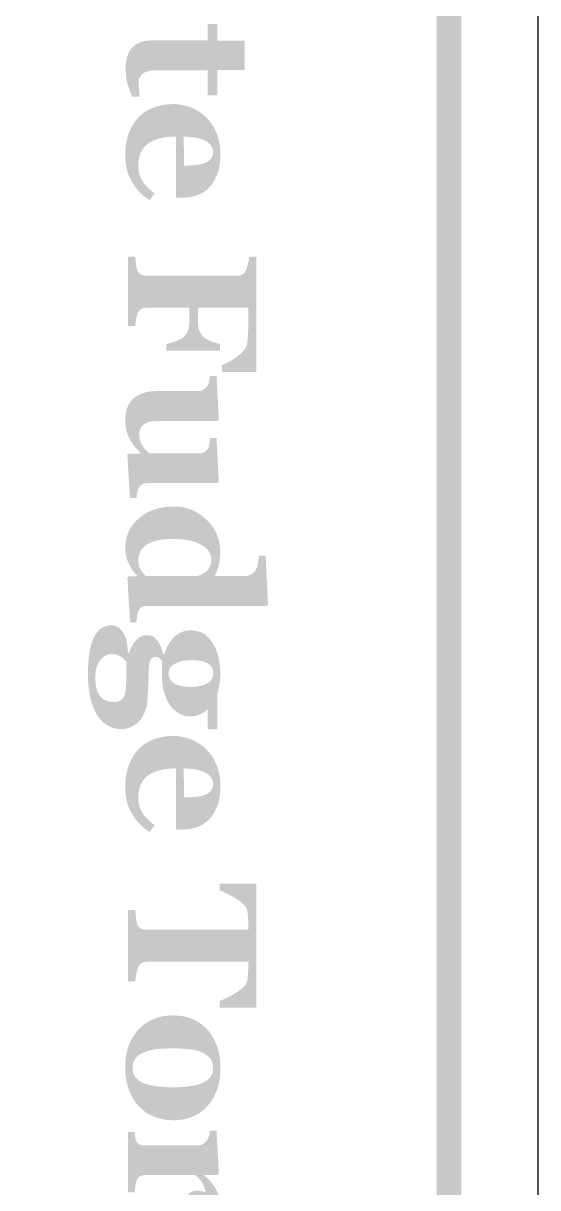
# Model space of a CAD drawing. Header units: millimetres. Extents: x 6 to 126, y 130 to 351.
# Drawn here: x 84.7 to 93.04, y 238.1 to 256.98 of the extents above; entities that cross this region are included whole.
import ezdxf

# ---------------------------------------------------------------- set-up
doc = ezdxf.new("R2010")
doc.units = ezdxf.units.MM
doc.layers.add('CUT', color=1, linetype='Continuous')
doc.layers.add('RASTER', color=7, linetype='Continuous')

msp = doc.modelspace()

# ---------------------------------------------------------------- hatches: boundary and pattern name
at = {"layer": 'RASTER'}
h = msp.add_hatch(color=7, dxfattribs=at)
h.paths.add_polyline_path([(89.6, 282.8), (90.116, 282.766), (90.563, 282.663), (90.941, 282.491), (91.25, 282.25), (91.491, 281.941), (91.663, 281.563), (91.766, 281.116), (91.8, 280.6), (91.8, 223.4), (91.766, 222.884), (91.663, 222.438), (91.491, 222.059), (91.25, 221.75), (90.941, 221.509), (90.563, 221.337), (90.116, 221.234), (89.6, 221.2), (76.4, 221.2), (75.884, 221.234), (75.438, 221.337), (75.059, 221.509), (74.75, 221.75), (74.509, 222.059), (74.338, 222.438), (74.234, 222.884), (74.2, 223.4), (74.2, 280.6), (74.234, 281.116), (74.338, 281.563), (74.509, 281.941), (74.75, 282.25), (75.059, 282.491), (75.438, 282.663), (75.884, 282.766), (76.4, 282.8)])
h.paths.add_polyline_path([(89.6, 282.4), (76.4, 282.4), (75.978, 282.372), (75.613, 282.288), (75.303, 282.147), (75.05, 281.95), (74.853, 281.697), (74.712, 281.388), (74.628, 281.022), (74.6, 280.6), (74.6, 223.4), (74.628, 222.978), (74.712, 222.613), (74.853, 222.303), (75.05, 222.05), (75.303, 221.853), (75.613, 221.712), (75.978, 221.628), (76.4, 221.6), (89.6, 221.6), (90.022, 221.628), (90.388, 221.712), (90.697, 221.853), (90.95, 222.05), (91.147, 222.303), (91.288, 222.613), (91.372, 222.978), (91.4, 223.4), (91.4, 280.6), (91.372, 281.022), (91.288, 281.388), (91.147, 281.697), (90.95, 281.95), (90.697, 282.147), (90.387, 282.288), (90.022, 282.372), (89.6, 282.4)], flags=0)
for points in [[(86.467, 255.787), (86.457, 255.811), (86.447, 255.835), (86.438, 255.86), (86.428, 255.884), (86.419, 255.91), (86.41, 255.935), (86.402, 255.962), (86.393, 255.988), (86.386, 256.016), (86.379, 256.044), (86.373, 256.075), (86.369, 256.107), (86.365, 256.14), (86.363, 256.175), (86.361, 256.211), (86.36, 256.249), (86.362, 256.304), (86.367, 256.356), (86.376, 256.404), (86.388, 256.448), (86.404, 256.488), (86.423, 256.525), (86.446, 256.558), (86.472, 256.588), (86.501, 256.614), (86.533, 256.636), (86.569, 256.655), (86.607, 256.671), (86.648, 256.683), (86.692, 256.692), (86.74, 256.697), (86.79, 256.698), (87.689, 256.698), (87.689, 256.962), (87.847, 256.962), (87.847, 256.693), (88.291, 256.693), (88.291, 256.217), (87.847, 256.217), (87.847, 255.806), (87.689, 255.806), (87.689, 256.214), (86.886, 256.214), (86.845, 256.213), (86.807, 256.211), (86.772, 256.207), (86.74, 256.202), (86.711, 256.195), (86.685, 256.187), (86.663, 256.177), (86.643, 256.166), (86.626, 256.153), (86.612, 256.137), (86.599, 256.12), (86.589, 256.1), (86.581, 256.077), (86.576, 256.052), (86.573, 256.025), (86.571, 255.995), (86.571, 255.985), (86.572, 255.974), (86.572, 255.961), (86.573, 255.948), (86.574, 255.934), (86.575, 255.919), (86.576, 255.903), (86.577, 255.885), (86.579, 255.869), (86.58, 255.853), (86.582, 255.839), (86.583, 255.826), (86.585, 255.814), (86.587, 255.804), (86.589, 255.795), (86.59, 255.787)], [(87.923, 251.324), (87.923, 251.437), (87.954, 251.448), (87.985, 251.462), (88.017, 251.478), (88.049, 251.496), (88.081, 251.515), (88.114, 251.537), (88.148, 251.561), (88.182, 251.587), (88.214, 251.614), (88.243, 251.64), (88.267, 251.666), (88.288, 251.692), (88.305, 251.717), (88.318, 251.742), (88.327, 251.767), (88.332, 251.791), (88.334, 251.803), (88.335, 251.815), (88.336, 251.828), (88.338, 251.843), (88.339, 251.858), (88.34, 251.874), (88.341, 251.891), (88.342, 251.908), (88.343, 251.927), (88.344, 251.944), (88.345, 251.962), (88.346, 251.979), (88.346, 251.995), (88.347, 252.012), (88.347, 252.028), (88.347, 252.043), (88.347, 252.367), (87.531, 252.367), (87.531, 252.16), (87.531, 252.139), (87.532, 252.118), (87.534, 252.098), (87.536, 252.078), (87.539, 252.06), (87.542, 252.042), (87.546, 252.025), (87.551, 252.008), (87.556, 251.992), (87.562, 251.977), (87.57, 251.962), (87.578, 251.947), (87.588, 251.933), (87.598, 251.92), (87.609, 251.906), (87.622, 251.894), (87.632, 251.885), (87.643, 251.876), (87.656, 251.867), (87.671, 251.858), (87.687, 251.849), (87.704, 251.84), (87.723, 251.831), (87.744, 251.823), (87.765, 251.815), (87.785, 251.807), (87.805, 251.801), (87.824, 251.795), (87.842, 251.79), (87.859, 251.786), (87.875, 251.783), (87.891, 251.781), (87.891, 251.67), (87.017, 251.67), (87.017, 251.781), (87.034, 251.783), (87.051, 251.786), (87.07, 251.79), (87.09, 251.795), (87.11, 251.801), (87.132, 251.809), (87.154, 251.817), (87.177, 251.826), (87.2, 251.836), (87.22, 251.845), (87.239, 251.854), (87.256, 251.863), (87.27, 251.871), (87.283, 251.879), (87.294, 251.887), (87.302, 251.894), (87.314, 251.905), (87.324, 251.917), (87.334, 251.929), (87.343, 251.942), (87.351, 251.956), (87.359, 251.971), (87.366, 251.986), (87.372, 252.002), (87.377, 252.019), (87.382, 252.037), (87.386, 252.055), (87.389, 252.075), (87.391, 252.095), (87.393, 252.116), (87.394, 252.138), (87.395, 252.16), (87.395, 252.367), (86.706, 252.367), (86.693, 252.367), (86.681, 252.366), (86.669, 252.364), (86.657, 252.362), (86.646, 252.359), (86.636, 252.356), (86.626, 252.352), (86.616, 252.347), (86.607, 252.342), (86.598, 252.335), (86.59, 252.327), (86.582, 252.318), (86.575, 252.308), (86.568, 252.297), (86.561, 252.285), (86.555, 252.272), (86.552, 252.263), (86.549, 252.254), (86.546, 252.244), (86.543, 252.233), (86.54, 252.222), (86.537, 252.21), (86.534, 252.197), (86.531, 252.183), (86.528, 252.169), (86.526, 252.155), (86.524, 252.141), (86.521, 252.127), (86.519, 252.113), (86.518, 252.099), (86.516, 252.085), (86.514, 252.071), (86.4, 252.071), (86.4, 253.192), (86.514, 253.192), (86.515, 253.181), (86.517, 253.169), (86.518, 253.156), (86.52, 253.142), (86.521, 253.128), (86.523, 253.112), (86.525, 253.096), (86.527, 253.079), (86.529, 253.062), (86.531, 253.046), (86.533, 253.032), (86.536, 253.019), (86.538, 253.008), (86.541, 252.997), (86.544, 252.988), (86.546, 252.981), (86.552, 252.968), (86.558, 252.956), (86.564, 252.946), (86.571, 252.936), (86.578, 252.927), (86.586, 252.92), (86.595, 252.913), (86.604, 252.907), (86.613, 252.903), (86.623, 252.898), (86.634, 252.895), (86.645, 252.892), (86.657, 252.89), (86.67, 252.888), (86.683, 252.887), (86.697, 252.887), (88.164, 252.887), (88.176, 252.887), (88.188, 252.888), (88.199, 252.89), (88.21, 252.892), (88.221, 252.894), (88.231, 252.897), (88.241, 252.901), (88.251, 252.905), (88.26, 252.91), (88.269, 252.917), (88.277, 252.924), (88.285, 252.933), (88.293, 252.943), (88.3, 252.955), (88.307, 252.967), (88.313, 252.981), (88.317, 252.991), (88.322, 253.003), (88.326, 253.015), (88.33, 253.028), (88.334, 253.042), (88.338, 253.057), (88.342, 253.073), (88.345, 253.089), (88.349, 253.105), (88.352, 253.121), (88.355, 253.135), (88.357, 253.148), (88.36, 253.161), (88.362, 253.172), (88.363, 253.182), (88.364, 253.192), (88.479, 253.192), (88.479, 251.324)], [(86.431, 249.282), (86.388, 249.981), (86.409, 250.003), (86.601, 250.003), (86.601, 250.011), (86.589, 250.024), (86.578, 250.036), (86.567, 250.049), (86.556, 250.061), (86.545, 250.073), (86.534, 250.085), (86.523, 250.097), (86.512, 250.109), (86.501, 250.121), (86.491, 250.134), (86.481, 250.147), (86.471, 250.161), (86.461, 250.176), (86.452, 250.191), (86.443, 250.206), (86.434, 250.222), (86.424, 250.241), (86.415, 250.259), (86.407, 250.277), (86.399, 250.295), (86.392, 250.313), (86.386, 250.33), (86.38, 250.347), (86.375, 250.364), (86.371, 250.381), (86.367, 250.401), (86.363, 250.422), (86.361, 250.446), (86.359, 250.471), (86.357, 250.498), (86.356, 250.527), (86.356, 250.558), (86.358, 250.612), (86.364, 250.662), (86.375, 250.709), (86.389, 250.753), (86.408, 250.794), (86.431, 250.832), (86.458, 250.866), (86.489, 250.897), (86.524, 250.925), (86.563, 250.949), (86.605, 250.969), (86.65, 250.985), (86.699, 250.998), (86.751, 251.008), (86.807, 251.013), (86.866, 251.015), (87.525, 251.015), (87.539, 251.015), (87.552, 251.016), (87.565, 251.018), (87.577, 251.02), (87.588, 251.023), (87.599, 251.027), (87.609, 251.032), (87.618, 251.037), (87.627, 251.043), (87.635, 251.049), (87.644, 251.055), (87.652, 251.063), (87.66, 251.07), (87.667, 251.078), (87.675, 251.087), (87.682, 251.095), (87.687, 251.103), (87.692, 251.111), (87.696, 251.12), (87.701, 251.129), (87.704, 251.139), (87.708, 251.149), (87.711, 251.16), (87.713, 251.172), (87.716, 251.183), (87.718, 251.195), (87.719, 251.206), (87.721, 251.216), (87.723, 251.227), (87.724, 251.237), (87.725, 251.247), (87.726, 251.257), (87.833, 251.257), (87.871, 250.546), (87.849, 250.53), (86.875, 250.53), (86.838, 250.529), (86.804, 250.526), (86.773, 250.522), (86.744, 250.516), (86.717, 250.507), (86.693, 250.497), (86.671, 250.486), (86.652, 250.472), (86.635, 250.457), (86.621, 250.441), (86.608, 250.423), (86.598, 250.404), (86.59, 250.383), (86.585, 250.361), (86.581, 250.338), (86.58, 250.313), (86.581, 250.288), (86.584, 250.263), (86.588, 250.238), (86.594, 250.215), (86.601, 250.192), (86.611, 250.169), (86.622, 250.147), (86.634, 250.126), (86.648, 250.106), (86.662, 250.088), (86.676, 250.071), (86.69, 250.055), (86.705, 250.04), (86.72, 250.027), (86.735, 250.016), (86.75, 250.006), (87.54, 250.006), (87.552, 250.006), (87.564, 250.007), (87.576, 250.008), (87.587, 250.01), (87.598, 250.013), (87.609, 250.016), (87.619, 250.02), (87.629, 250.025), (87.639, 250.03), (87.648, 250.035), (87.657, 250.041), (87.665, 250.048), (87.673, 250.055), (87.68, 250.063), (87.687, 250.071), (87.693, 250.08), (87.698, 250.087), (87.702, 250.095), (87.705, 250.103), (87.708, 250.112), (87.711, 250.122), (87.713, 250.133), (87.715, 250.144), (87.717, 250.156), (87.718, 250.168), (87.72, 250.18), (87.721, 250.193), (87.722, 250.205), (87.723, 250.218), (87.724, 250.231), (87.725, 250.243), (87.726, 250.256), (87.833, 250.256), (87.871, 249.546), (87.849, 249.524), (86.718, 249.524), (86.705, 249.523), (86.693, 249.522), (86.682, 249.521), (86.67, 249.519), (86.66, 249.516), (86.65, 249.512), (86.64, 249.508), (86.631, 249.503), (86.622, 249.498), (86.613, 249.492), (86.605, 249.485), (86.598, 249.478), (86.59, 249.47), (86.583, 249.462), (86.576, 249.453), (86.57, 249.443), (86.566, 249.436), (86.562, 249.428), (86.558, 249.42), (86.555, 249.411), (86.552, 249.402), (86.55, 249.392), (86.548, 249.382), (86.546, 249.371), (86.544, 249.359), (86.543, 249.348), (86.542, 249.337), (86.54, 249.326), (86.54, 249.315), (86.539, 249.304), (86.538, 249.293), (86.538, 249.282)], [(87.884, 241.019), (87.884, 241.132), (87.918, 241.144), (87.952, 241.158), (87.987, 241.173), (88.022, 241.191), (88.058, 241.21), (88.095, 241.231), (88.132, 241.253), (88.17, 241.277), (88.205, 241.302), (88.237, 241.327), (88.264, 241.35), (88.287, 241.374), (88.305, 241.397), (88.319, 241.419), (88.328, 241.441), (88.334, 241.463), (88.335, 241.475), (88.336, 241.487), (88.338, 241.501), (88.339, 241.515), (88.34, 241.53), (88.342, 241.545), (88.343, 241.562), (88.344, 241.578), (88.345, 241.595), (88.346, 241.612), (88.347, 241.627), (88.347, 241.642), (88.348, 241.657), (88.348, 241.671), (88.348, 241.684), (88.348, 241.697), (88.348, 241.766), (86.718, 241.766), (86.705, 241.766), (86.692, 241.765), (86.68, 241.763), (86.668, 241.761), (86.657, 241.758), (86.646, 241.755), (86.635, 241.751), (86.625, 241.747), (86.615, 241.741), (86.606, 241.735), (86.597, 241.727), (86.589, 241.719), (86.581, 241.709), (86.574, 241.698), (86.567, 241.685), (86.561, 241.672), (86.558, 241.663), (86.554, 241.653), (86.551, 241.642), (86.548, 241.629), (86.544, 241.615), (86.541, 241.601), (86.538, 241.585), (86.534, 241.567), (86.531, 241.55), (86.528, 241.533), (86.525, 241.517), (86.522, 241.502), (86.52, 241.487), (86.518, 241.473), (86.516, 241.459), (86.514, 241.447), (86.4, 241.447), (86.4, 242.605), (86.514, 242.605), (86.515, 242.594), (86.517, 242.582), (86.518, 242.569), (86.52, 242.554), (86.521, 242.539), (86.523, 242.522), (86.525, 242.505), (86.527, 242.486), (86.529, 242.467), (86.531, 242.45), (86.533, 242.435), (86.536, 242.421), (86.538, 242.409), (86.541, 242.398), (86.544, 242.389), (86.546, 242.381), (86.553, 242.367), (86.559, 242.355), (86.566, 242.344), (86.574, 242.333), (86.582, 242.325), (86.591, 242.317), (86.6, 242.31), (86.609, 242.305), (86.62, 242.3), (86.63, 242.297), (86.641, 242.293), (86.653, 242.291), (86.665, 242.289), (86.677, 242.287), (86.69, 242.286), (86.703, 242.286), (88.348, 242.286), (88.348, 242.355), (88.348, 242.367), (88.348, 242.381), (88.348, 242.395), (88.347, 242.409), (88.347, 242.424), (88.346, 242.44), (88.345, 242.456), (88.344, 242.473), (88.343, 242.49), (88.342, 242.506), (88.34, 242.522), (88.339, 242.537), (88.338, 242.551), (88.336, 242.564), (88.335, 242.577), (88.334, 242.589), (88.328, 242.611), (88.319, 242.633), (88.305, 242.655), (88.287, 242.678), (88.264, 242.701), (88.237, 242.725), (88.205, 242.75), (88.17, 242.774), (88.132, 242.799), (88.095, 242.821), (88.058, 242.842), (88.022, 242.861), (87.987, 242.878), (87.952, 242.894), (87.918, 242.908), (87.884, 242.92), (87.884, 243.033), (88.479, 243.033), (88.479, 241.019)], [(87.585, 237.549), (87.558, 237.55), (87.531, 237.553), (87.505, 237.558), (87.481, 237.566), (87.456, 237.575), (87.433, 237.587), (87.411, 237.601), (87.39, 237.617), (87.37, 237.635), (87.353, 237.655), (87.338, 237.675), (87.326, 237.697), (87.317, 237.721), (87.311, 237.745), (87.307, 237.772), (87.305, 237.799), (87.306, 237.825), (87.309, 237.85), (87.313, 237.875), (87.319, 237.898), (87.326, 237.92), (87.336, 237.941), (87.347, 237.961), (87.359, 237.98), (87.374, 237.997), (87.39, 238.012), (87.407, 238.025), (87.426, 238.035), (87.447, 238.044), (87.47, 238.049), (87.494, 238.053), (87.519, 238.054), (87.532, 238.054), (87.543, 238.053), (87.554, 238.053), (87.565, 238.052), (87.574, 238.051), (87.583, 238.05), (87.591, 238.048), (87.599, 238.047), (87.606, 238.045), (87.613, 238.043), (87.62, 238.041), (87.627, 238.04), (87.633, 238.038), (87.64, 238.036), (87.646, 238.035), (87.652, 238.033), (87.651, 238.05), (87.648, 238.068), (87.644, 238.085), (87.639, 238.103), (87.633, 238.121), (87.625, 238.139), (87.616, 238.157), (87.606, 238.176), (87.594, 238.194), (87.582, 238.212), (87.568, 238.229), (87.554, 238.246), (87.539, 238.262), (87.523, 238.278), (87.506, 238.293), (87.488, 238.307), (86.684, 238.307), (86.672, 238.307), (86.66, 238.306), (86.648, 238.305), (86.637, 238.303), (86.627, 238.301), (86.617, 238.298), (86.608, 238.295), (86.599, 238.291), (86.591, 238.287), (86.583, 238.282), (86.576, 238.276), (86.569, 238.27), (86.563, 238.263), (86.557, 238.255), (86.551, 238.246), (86.546, 238.237), (86.543, 238.228), (86.539, 238.218), (86.535, 238.207), (86.532, 238.195), (86.528, 238.181), (86.525, 238.166), (86.522, 238.15), (86.519, 238.132), (86.517, 238.115), (86.514, 238.099), (86.512, 238.084), (86.511, 238.07), (86.509, 238.057), (86.508, 238.046), (86.507, 238.036), (86.507, 238.028), (86.4, 238.028), (86.4, 239.008), (86.507, 239.008), (86.508, 238.998), (86.509, 238.989), (86.509, 238.98), (86.51, 238.971), (86.511, 238.962), (86.513, 238.952), (86.514, 238.943), (86.515, 238.934), (86.516, 238.924), (86.518, 238.916), (86.519, 238.907), (86.521, 238.899), (86.523, 238.891), (86.525, 238.884), (86.527, 238.877), (86.529, 238.87), (86.533, 238.859), (86.538, 238.848), (86.543, 238.839), (86.549, 238.83), (86.556, 238.823), (86.563, 238.816), (86.571, 238.81), (86.579, 238.805), (86.587, 238.801), (86.597, 238.798), (86.607, 238.795), (86.618, 238.792), (86.629, 238.79), (86.641, 238.789), (86.653, 238.788), (86.667, 238.788), (87.519, 238.788), (87.532, 238.788), (87.545, 238.789), (87.557, 238.791), (87.569, 238.794), (87.581, 238.798), (87.592, 238.802), (87.603, 238.807), (87.614, 238.813), (87.624, 238.819), (87.633, 238.826), (87.643, 238.833), (87.651, 238.84), (87.659, 238.848), (87.667, 238.856), (87.674, 238.864), (87.68, 238.873), (87.685, 238.88), (87.689, 238.887), (87.693, 238.895), (87.696, 238.903), (87.7, 238.911), (87.703, 238.92), (87.707, 238.93), (87.71, 238.939), (87.712, 238.95), (87.715, 238.96), (87.717, 238.971), (87.719, 238.982), (87.721, 238.993), (87.723, 239.004), (87.724, 239.016), (87.726, 239.028), (87.833, 239.028), (87.871, 238.329), (87.849, 238.307), (87.636, 238.307), (87.636, 238.302), (87.665, 238.276), (87.692, 238.25), (87.717, 238.224), (87.741, 238.197), (87.763, 238.17), (87.784, 238.143), (87.803, 238.115), (87.82, 238.087), (87.836, 238.058), (87.849, 238.03), (87.861, 238), (87.87, 237.971), (87.877, 237.941), (87.883, 237.911), (87.886, 237.881), (87.887, 237.85), (87.886, 237.817), (87.882, 237.786), (87.875, 237.756), (87.866, 237.727), (87.854, 237.701), (87.839, 237.676), (87.822, 237.653), (87.803, 237.631), (87.781, 237.612), (87.757, 237.595), (87.733, 237.581), (87.706, 237.569), (87.678, 237.56), (87.649, 237.554), (87.618, 237.55), (87.585, 237.549)]]:
    msp.add_hatch(color=7, dxfattribs=at).paths.add_polyline_path(points)
h = msp.add_hatch(color=7, dxfattribs=at)
h.paths.add_polyline_path([(86.75, 254.11), (86.729, 254.123), (86.709, 254.137), (86.689, 254.152), (86.669, 254.167), (86.649, 254.182), (86.63, 254.199), (86.611, 254.216), (86.593, 254.234), (86.574, 254.252), (86.557, 254.271), (86.54, 254.291), (86.524, 254.311), (86.508, 254.332), (86.494, 254.354), (86.479, 254.376), (86.466, 254.399), (86.452, 254.423), (86.44, 254.448), (86.428, 254.473), (86.417, 254.497), (86.407, 254.522), (86.398, 254.547), (86.389, 254.572), (86.382, 254.597), (86.375, 254.623), (86.369, 254.649), (86.364, 254.677), (86.36, 254.705), (86.357, 254.734), (86.355, 254.765), (86.354, 254.796), (86.353, 254.828), (86.354, 254.881), (86.357, 254.933), (86.362, 254.982), (86.369, 255.03), (86.377, 255.076), (86.388, 255.12), (86.4, 255.162), (86.415, 255.202), (86.431, 255.241), (86.448, 255.277), (86.467, 255.313), (86.487, 255.346), (86.508, 255.378), (86.531, 255.407), (86.555, 255.436), (86.58, 255.462), (86.607, 255.487), (86.635, 255.51), (86.663, 255.532), (86.694, 255.552), (86.725, 255.57), (86.757, 255.587), (86.791, 255.602), (86.826, 255.615), (86.861, 255.627), (86.898, 255.637), (86.935, 255.646), (86.973, 255.653), (87.012, 255.659), (87.051, 255.663), (87.091, 255.665), (87.132, 255.666), (87.17, 255.665), (87.206, 255.662), (87.243, 255.658), (87.279, 255.652), (87.314, 255.644), (87.35, 255.635), (87.384, 255.624), (87.419, 255.611), (87.453, 255.596), (87.485, 255.58), (87.517, 255.563), (87.548, 255.544), (87.578, 255.524), (87.607, 255.502), (87.635, 255.479), (87.663, 255.455), (87.688, 255.429), (87.712, 255.402), (87.735, 255.373), (87.757, 255.342), (87.777, 255.31), (87.796, 255.276), (87.814, 255.241), (87.831, 255.204), (87.846, 255.165), (87.859, 255.126), (87.87, 255.085), (87.879, 255.043), (87.887, 255), (87.892, 254.956), (87.895, 254.911), (87.896, 254.865), (87.895, 254.814), (87.892, 254.767), (87.889, 254.721), (87.883, 254.678), (87.876, 254.637), (87.868, 254.598), (87.857, 254.562), (87.846, 254.528), (87.833, 254.495), (87.819, 254.465), (87.803, 254.435), (87.786, 254.407), (87.769, 254.381), (87.75, 254.355), (87.729, 254.332), (87.708, 254.309), (87.687, 254.289), (87.664, 254.27), (87.641, 254.253), (87.617, 254.237), (87.592, 254.223), (87.566, 254.21), (87.539, 254.198), (87.511, 254.188), (87.483, 254.179), (87.454, 254.171), (87.424, 254.165), (87.395, 254.159), (87.365, 254.155), (87.335, 254.152), (87.304, 254.15), (87.273, 254.15), (87.178, 254.15), (87.178, 255.14), (87.105, 255.138), (87.037, 255.133), (86.973, 255.124), (86.913, 255.111), (86.859, 255.095), (86.808, 255.075), (86.762, 255.051), (86.721, 255.024), (86.684, 254.993), (86.652, 254.958), (86.625, 254.918), (86.603, 254.874), (86.586, 254.826), (86.574, 254.774), (86.567, 254.717), (86.564, 254.656), (86.565, 254.623), (86.569, 254.589), (86.575, 254.557), (86.583, 254.526), (86.594, 254.495), (86.606, 254.466), (86.622, 254.437), (86.64, 254.409), (86.659, 254.382), (86.68, 254.356), (86.702, 254.331), (86.725, 254.307), (86.75, 254.284), (86.775, 254.262), (86.802, 254.241), (86.831, 254.221)])
h.paths.add_polyline_path([(87.307, 254.67), (87.329, 254.67), (87.351, 254.67), (87.373, 254.671), (87.396, 254.672), (87.418, 254.673), (87.441, 254.675), (87.464, 254.676), (87.487, 254.678), (87.509, 254.681), (87.531, 254.684), (87.551, 254.687), (87.571, 254.691), (87.589, 254.695), (87.606, 254.699), (87.623, 254.704), (87.638, 254.709), (87.654, 254.716), (87.67, 254.723), (87.685, 254.73), (87.698, 254.739), (87.711, 254.748), (87.722, 254.757), (87.732, 254.767), (87.742, 254.777), (87.75, 254.789), (87.757, 254.8), (87.763, 254.813), (87.768, 254.826), (87.772, 254.84), (87.775, 254.855), (87.776, 254.87), (87.777, 254.886), (87.775, 254.914), (87.77, 254.94), (87.761, 254.965), (87.748, 254.988), (87.732, 255.01), (87.713, 255.03), (87.689, 255.049), (87.663, 255.067), (87.632, 255.083), (87.597, 255.096), (87.558, 255.109), (87.515, 255.119), (87.468, 255.127), (87.416, 255.133), (87.361, 255.137), (87.301, 255.14)], flags=0)
h = msp.add_hatch(color=7, dxfattribs=at)
h.paths.add_polyline_path([(86.431, 247.269), (86.388, 247.991), (86.409, 248.013), (86.544, 248.013), (86.546, 248.024), (86.527, 248.042), (86.509, 248.063), (86.491, 248.085), (86.474, 248.108), (86.457, 248.133), (86.441, 248.16), (86.426, 248.188), (86.411, 248.218), (86.397, 248.248), (86.386, 248.279), (86.376, 248.31), (86.368, 248.341), (86.361, 248.372), (86.357, 248.402), (86.354, 248.434), (86.353, 248.465), (86.357, 248.537), (86.367, 248.606), (86.384, 248.672), (86.408, 248.734), (86.439, 248.794), (86.477, 248.85), (86.521, 248.903), (86.573, 248.952), (86.63, 248.997), (86.691, 249.036), (86.756, 249.069), (86.825, 249.096), (86.898, 249.117), (86.975, 249.132), (87.056, 249.141), (87.141, 249.144), (87.217, 249.141), (87.29, 249.131), (87.361, 249.114), (87.428, 249.091), (87.493, 249.06), (87.555, 249.024), (87.615, 248.98), (87.671, 248.93), (87.723, 248.875), (87.768, 248.817), (87.806, 248.756), (87.837, 248.693), (87.862, 248.626), (87.879, 248.557), (87.889, 248.485), (87.893, 248.41), (87.892, 248.381), (87.891, 248.351), (87.889, 248.322), (87.886, 248.294), (87.882, 248.266), (87.877, 248.238), (87.872, 248.211), (87.866, 248.185), (87.859, 248.159), (87.851, 248.135), (87.844, 248.112), (87.836, 248.09), (87.828, 248.07), (87.82, 248.051), (87.811, 248.033), (87.802, 248.016), (88.281, 248.016), (88.294, 248.017), (88.308, 248.018), (88.321, 248.019), (88.333, 248.022), (88.346, 248.025), (88.358, 248.029), (88.371, 248.033), (88.383, 248.038), (88.394, 248.044), (88.405, 248.05), (88.415, 248.057), (88.425, 248.064), (88.434, 248.072), (88.442, 248.08), (88.45, 248.088), (88.457, 248.097), (88.464, 248.109), (88.472, 248.121), (88.478, 248.134), (88.484, 248.148), (88.49, 248.163), (88.495, 248.178), (88.499, 248.194), (88.503, 248.21), (88.506, 248.227), (88.509, 248.245), (88.512, 248.262), (88.515, 248.279), (88.517, 248.296), (88.519, 248.313), (88.521, 248.33), (88.523, 248.347), (88.629, 248.347), (88.668, 247.556), (88.644, 247.534), (86.724, 247.534), (86.71, 247.534), (86.697, 247.533), (86.684, 247.532), (86.672, 247.53), (86.661, 247.527), (86.65, 247.524), (86.64, 247.52), (86.63, 247.516), (86.621, 247.511), (86.612, 247.506), (86.604, 247.499), (86.596, 247.492), (86.589, 247.484), (86.582, 247.476), (86.576, 247.467), (86.57, 247.457), (86.566, 247.449), (86.562, 247.44), (86.559, 247.43), (86.556, 247.419), (86.553, 247.407), (86.551, 247.395), (86.548, 247.381), (86.546, 247.367), (86.545, 247.352), (86.543, 247.338), (86.542, 247.325), (86.541, 247.313), (86.54, 247.301), (86.539, 247.29), (86.538, 247.279), (86.538, 247.269)])
h.paths.add_polyline_path([(86.692, 248.016), (87.519, 248.016), (87.528, 248.019), (87.536, 248.022), (87.545, 248.025), (87.555, 248.029), (87.564, 248.032), (87.574, 248.036), (87.584, 248.04), (87.594, 248.045), (87.604, 248.05), (87.614, 248.055), (87.624, 248.061), (87.634, 248.067), (87.643, 248.073), (87.653, 248.08), (87.662, 248.088), (87.671, 248.095), (87.679, 248.103), (87.686, 248.111), (87.694, 248.12), (87.7, 248.13), (87.707, 248.14), (87.714, 248.151), (87.72, 248.162), (87.726, 248.174), (87.731, 248.186), (87.736, 248.199), (87.74, 248.212), (87.743, 248.226), (87.746, 248.24), (87.748, 248.254), (87.749, 248.269), (87.749, 248.284), (87.747, 248.32), (87.739, 248.354), (87.726, 248.387), (87.708, 248.418), (87.684, 248.447), (87.656, 248.474), (87.622, 248.5), (87.584, 248.525), (87.54, 248.547), (87.492, 248.566), (87.44, 248.582), (87.384, 248.595), (87.323, 248.605), (87.259, 248.613), (87.19, 248.617), (87.116, 248.618), (87.087, 248.618), (87.058, 248.617), (87.031, 248.616), (87.004, 248.614), (86.977, 248.612), (86.952, 248.609), (86.927, 248.606), (86.903, 248.602), (86.88, 248.597), (86.857, 248.592), (86.835, 248.585), (86.813, 248.578), (86.792, 248.57), (86.771, 248.562), (86.751, 248.552), (86.731, 248.542), (86.712, 248.531), (86.694, 248.519), (86.678, 248.507), (86.662, 248.494), (86.647, 248.48), (86.634, 248.465), (86.621, 248.449), (86.609, 248.433), (86.599, 248.416), (86.59, 248.398), (86.583, 248.379), (86.577, 248.36), (86.572, 248.339), (86.568, 248.318), (86.566, 248.296), (86.566, 248.273), (86.566, 248.251), (86.568, 248.23), (86.57, 248.21), (86.574, 248.191), (86.579, 248.173), (86.585, 248.156), (86.592, 248.14), (86.6, 248.125), (86.609, 248.11), (86.619, 248.096), (86.629, 248.082), (86.64, 248.068), (86.652, 248.055), (86.664, 248.042), (86.678, 248.029), (86.692, 248.016)], flags=0)
h = msp.add_hatch(color=7, dxfattribs=at)
h.paths.add_polyline_path([(87.689, 245.533), (87.689, 245.856), (87.673, 245.842), (87.656, 245.829), (87.64, 245.817), (87.623, 245.806), (87.606, 245.795), (87.588, 245.786), (87.571, 245.778), (87.553, 245.77), (87.535, 245.763), (87.517, 245.758), (87.498, 245.753), (87.48, 245.749), (87.461, 245.745), (87.442, 245.743), (87.423, 245.742), (87.403, 245.741), (87.378, 245.742), (87.354, 245.745), (87.329, 245.749), (87.305, 245.755), (87.282, 245.763), (87.259, 245.772), (87.236, 245.783), (87.214, 245.796), (87.192, 245.81), (87.171, 245.825), (87.152, 245.841), (87.133, 245.858), (87.116, 245.877), (87.099, 245.896), (87.084, 245.916), (87.069, 245.938), (87.056, 245.961), (87.042, 245.984), (87.03, 246.009), (87.019, 246.035), (87.008, 246.061), (86.998, 246.089), (86.989, 246.118), (86.98, 246.147), (86.973, 246.178), (86.966, 246.209), (86.96, 246.24), (86.956, 246.272), (86.952, 246.305), (86.95, 246.339), (86.948, 246.373), (86.948, 246.408), (86.948, 246.647), (86.944, 246.651), (86.94, 246.656), (86.936, 246.66), (86.931, 246.665), (86.925, 246.67), (86.919, 246.675), (86.913, 246.68), (86.906, 246.686), (86.899, 246.691), (86.892, 246.695), (86.885, 246.698), (86.878, 246.701), (86.871, 246.704), (86.864, 246.705), (86.858, 246.706), (86.851, 246.707), (86.836, 246.706), (86.821, 246.704), (86.808, 246.7), (86.797, 246.694), (86.786, 246.687), (86.777, 246.678), (86.769, 246.668), (86.762, 246.656), (86.756, 246.641), (86.751, 246.625), (86.746, 246.605), (86.742, 246.583), (86.739, 246.559), (86.737, 246.532), (86.735, 246.502), (86.734, 246.469), (86.733, 246.436), (86.732, 246.403), (86.731, 246.369), (86.73, 246.335), (86.728, 246.302), (86.727, 246.268), (86.725, 246.234), (86.723, 246.2), (86.721, 246.167), (86.719, 246.137), (86.718, 246.109), (86.717, 246.083), (86.716, 246.06), (86.715, 246.039), (86.714, 246.021), (86.713, 246.005), (86.712, 245.984), (86.71, 245.963), (86.707, 245.942), (86.703, 245.921), (86.698, 245.899), (86.692, 245.879), (86.686, 245.858), (86.679, 245.837), (86.671, 245.816), (86.663, 245.796), (86.654, 245.777), (86.644, 245.759), (86.634, 245.741), (86.624, 245.724), (86.612, 245.707), (86.601, 245.692), (86.587, 245.675), (86.573, 245.659), (86.558, 245.644), (86.542, 245.63), (86.525, 245.617), (86.508, 245.604), (86.489, 245.592), (86.47, 245.58), (86.449, 245.57), (86.428, 245.561), (86.406, 245.554), (86.384, 245.547), (86.36, 245.543), (86.336, 245.539), (86.311, 245.537), (86.286, 245.536), (86.258, 245.537), (86.231, 245.54), (86.204, 245.544), (86.178, 245.55), (86.152, 245.557), (86.126, 245.566), (86.101, 245.577), (86.076, 245.59), (86.052, 245.604), (86.029, 245.62), (86.006, 245.638), (85.985, 245.657), (85.964, 245.679), (85.944, 245.702), (85.925, 245.727), (85.906, 245.753), (85.888, 245.783), (85.871, 245.814), (85.855, 245.846), (85.84, 245.88), (85.826, 245.916), (85.813, 245.953), (85.801, 245.991), (85.791, 246.031), (85.781, 246.072), (85.773, 246.117), (85.766, 246.163), (85.76, 246.212), (85.755, 246.263), (85.752, 246.317), (85.75, 246.373), (85.75, 246.431), (85.751, 246.525), (85.755, 246.612), (85.763, 246.694), (85.773, 246.771), (85.786, 246.841), (85.802, 246.905), (85.821, 246.964), (85.843, 247.017), (85.868, 247.064), (85.896, 247.105), (85.927, 247.14), (85.961, 247.168), (85.997, 247.19), (86.037, 247.205), (86.079, 247.215), (86.125, 247.218), (86.153, 247.216), (86.18, 247.211), (86.206, 247.203), (86.23, 247.191), (86.253, 247.176), (86.275, 247.157), (86.296, 247.135), (86.315, 247.11), (86.333, 247.081), (86.348, 247.048), (86.362, 247.011), (86.373, 246.971), (86.382, 246.927), (86.389, 246.879), (86.394, 246.828), (86.397, 246.773), (86.415, 246.773), (86.426, 246.805), (86.439, 246.836), (86.453, 246.865), (86.468, 246.893), (86.483, 246.918), (86.5, 246.941), (86.517, 246.963), (86.535, 246.983), (86.555, 247.001), (86.575, 247.016), (86.595, 247.029), (86.617, 247.039), (86.639, 247.048), (86.662, 247.054), (86.686, 247.057), (86.711, 247.058), (86.726, 247.058), (86.74, 247.056), (86.754, 247.054), (86.767, 247.051), (86.78, 247.047), (86.792, 247.041), (86.804, 247.035), (86.815, 247.028), (86.825, 247.021), (86.835, 247.012), (86.845, 247.003), (86.854, 246.994), (86.864, 246.984), (86.873, 246.974), (86.881, 246.963), (86.889, 246.951), (86.896, 246.941), (86.903, 246.93), (86.909, 246.918), (86.915, 246.906), (86.921, 246.893), (86.926, 246.88), (86.932, 246.866), (86.937, 246.852), (86.942, 246.837), (86.946, 246.824), (86.951, 246.811), (86.955, 246.798), (86.958, 246.786), (86.962, 246.775), (86.965, 246.764), (86.968, 246.754), (86.984, 246.754), (87.003, 246.801), (87.023, 246.846), (87.044, 246.887), (87.066, 246.925), (87.089, 246.96), (87.112, 246.991), (87.137, 247.02), (87.163, 247.044), (87.19, 247.066), (87.219, 247.085), (87.249, 247.101), (87.28, 247.114), (87.313, 247.124), (87.348, 247.132), (87.384, 247.136), (87.421, 247.137), (87.473, 247.134), (87.523, 247.125), (87.57, 247.11), (87.615, 247.088), (87.656, 247.06), (87.695, 247.026), (87.732, 246.985), (87.765, 246.939), (87.795, 246.888), (87.822, 246.833), (87.844, 246.775), (87.862, 246.714), (87.876, 246.649), (87.886, 246.581), (87.892, 246.51), (87.894, 246.436), (87.894, 246.411), (87.893, 246.386), (87.892, 246.362), (87.89, 246.338), (87.888, 246.314), (87.885, 246.29), (87.881, 246.267), (87.877, 246.243), (87.873, 246.221), (87.869, 246.199), (87.865, 246.18), (87.861, 246.161), (87.858, 246.144), (87.854, 246.129), (87.851, 246.115), (87.847, 246.102), (87.847, 245.533)])
h.paths.add_polyline_path([(87.409, 246.22), (87.451, 246.221), (87.49, 246.224), (87.528, 246.228), (87.563, 246.234), (87.595, 246.242), (87.626, 246.251), (87.654, 246.262), (87.68, 246.275), (87.704, 246.289), (87.724, 246.305), (87.741, 246.324), (87.755, 246.344), (87.766, 246.365), (87.774, 246.389), (87.778, 246.414), (87.78, 246.442), (87.779, 246.456), (87.778, 246.469), (87.776, 246.482), (87.773, 246.495), (87.769, 246.507), (87.765, 246.519), (87.759, 246.53), (87.753, 246.541), (87.746, 246.552), (87.738, 246.561), (87.729, 246.571), (87.72, 246.58), (87.709, 246.588), (87.699, 246.596), (87.687, 246.603), (87.674, 246.61), (87.662, 246.616), (87.648, 246.622), (87.635, 246.627), (87.62, 246.631), (87.606, 246.635), (87.59, 246.638), (87.574, 246.641), (87.558, 246.644), (87.541, 246.646), (87.524, 246.648), (87.507, 246.649), (87.49, 246.65), (87.473, 246.651), (87.456, 246.652), (87.439, 246.652), (87.421, 246.653), (87.382, 246.652), (87.345, 246.649), (87.309, 246.645), (87.276, 246.639), (87.244, 246.631), (87.214, 246.621), (87.185, 246.61), (87.159, 246.597), (87.135, 246.582), (87.114, 246.566), (87.096, 246.549), (87.082, 246.53), (87.071, 246.509), (87.063, 246.487), (87.058, 246.464), (87.056, 246.439), (87.058, 246.413), (87.062, 246.389), (87.069, 246.367), (87.079, 246.346), (87.092, 246.326), (87.108, 246.308), (87.127, 246.292), (87.149, 246.277), (87.173, 246.264), (87.199, 246.252), (87.228, 246.242), (87.26, 246.235), (87.294, 246.228), (87.33, 246.224), (87.368, 246.221), (87.409, 246.22)], flags=0)
h.paths.add_polyline_path([(86.179, 245.974), (86.191, 245.975), (86.204, 245.976), (86.216, 245.978), (86.228, 245.981), (86.241, 245.985), (86.253, 245.99), (86.265, 245.996), (86.278, 246.002), (86.29, 246.01), (86.301, 246.02), (86.312, 246.033), (86.322, 246.047), (86.332, 246.064), (86.341, 246.083), (86.35, 246.104), (86.358, 246.127), (86.36, 246.141), (86.362, 246.157), (86.363, 246.176), (86.365, 246.196), (86.366, 246.219), (86.367, 246.244), (86.368, 246.271), (86.369, 246.3), (86.37, 246.332), (86.371, 246.366), (86.371, 246.404), (86.371, 246.444), (86.372, 246.487), (86.372, 246.532), (86.372, 246.581), (86.372, 246.632), (86.361, 246.645), (86.349, 246.657), (86.337, 246.668), (86.324, 246.679), (86.311, 246.69), (86.297, 246.7), (86.283, 246.709), (86.268, 246.718), (86.253, 246.726), (86.237, 246.733), (86.22, 246.739), (86.202, 246.744), (86.183, 246.747), (86.164, 246.75), (86.144, 246.752), (86.123, 246.752), (86.114, 246.752), (86.104, 246.751), (86.095, 246.749), (86.085, 246.747), (86.075, 246.744), (86.064, 246.741), (86.053, 246.736), (86.043, 246.732), (86.032, 246.726), (86.021, 246.72), (86.01, 246.713), (86, 246.705), (85.99, 246.697), (85.98, 246.688), (85.97, 246.678), (85.961, 246.667), (85.95, 246.654), (85.94, 246.641), (85.931, 246.627), (85.923, 246.613), (85.915, 246.599), (85.907, 246.584), (85.9, 246.569), (85.894, 246.553), (85.888, 246.536), (85.883, 246.517), (85.879, 246.497), (85.876, 246.474), (85.873, 246.449), (85.871, 246.422), (85.87, 246.393), (85.87, 246.363), (85.871, 246.317), (85.874, 246.274), (85.88, 246.233), (85.888, 246.196), (85.898, 246.161), (85.911, 246.129), (85.926, 246.1), (85.943, 246.074), (85.963, 246.051), (85.985, 246.03), (86.01, 246.013), (86.039, 245.999), (86.069, 245.988), (86.103, 245.981), (86.14, 245.976), (86.179, 245.974)], flags=0)
h = msp.add_hatch(color=7, dxfattribs=at)
h.paths.add_polyline_path([(86.75, 243.869), (86.729, 243.883), (86.709, 243.896), (86.689, 243.911), (86.669, 243.926), (86.649, 243.942), (86.63, 243.958), (86.611, 243.975), (86.593, 243.993), (86.574, 244.012), (86.557, 244.031), (86.54, 244.05), (86.524, 244.071), (86.508, 244.092), (86.494, 244.113), (86.479, 244.135), (86.466, 244.158), (86.452, 244.183), (86.44, 244.207), (86.428, 244.232), (86.417, 244.257), (86.407, 244.281), (86.398, 244.306), (86.389, 244.331), (86.382, 244.356), (86.375, 244.382), (86.369, 244.408), (86.364, 244.436), (86.36, 244.464), (86.357, 244.494), (86.355, 244.524), (86.354, 244.555), (86.353, 244.587), (86.354, 244.64), (86.357, 244.692), (86.362, 244.741), (86.369, 244.789), (86.377, 244.835), (86.388, 244.879), (86.4, 244.921), (86.415, 244.961), (86.431, 245), (86.448, 245.037), (86.467, 245.072), (86.487, 245.105), (86.508, 245.137), (86.531, 245.167), (86.555, 245.195), (86.58, 245.221), (86.607, 245.246), (86.635, 245.269), (86.663, 245.291), (86.694, 245.311), (86.725, 245.329), (86.757, 245.346), (86.791, 245.361), (86.826, 245.375), (86.861, 245.386), (86.898, 245.397), (86.935, 245.405), (86.973, 245.412), (87.012, 245.418), (87.051, 245.422), (87.091, 245.424), (87.132, 245.425), (87.17, 245.424), (87.206, 245.422), (87.243, 245.417), (87.279, 245.411), (87.314, 245.404), (87.35, 245.394), (87.384, 245.383), (87.419, 245.37), (87.453, 245.356), (87.485, 245.34), (87.517, 245.322), (87.548, 245.304), (87.578, 245.283), (87.607, 245.262), (87.635, 245.239), (87.663, 245.214), (87.688, 245.188), (87.712, 245.161), (87.735, 245.132), (87.757, 245.102), (87.777, 245.069), (87.796, 245.035), (87.814, 245), (87.831, 244.963), (87.846, 244.924), (87.859, 244.885), (87.87, 244.844), (87.879, 244.802), (87.887, 244.759), (87.892, 244.715), (87.895, 244.67), (87.896, 244.624), (87.895, 244.574), (87.892, 244.526), (87.889, 244.48), (87.883, 244.437), (87.876, 244.396), (87.868, 244.357), (87.857, 244.321), (87.846, 244.287), (87.833, 244.255), (87.819, 244.224), (87.803, 244.194), (87.786, 244.166), (87.769, 244.14), (87.75, 244.115), (87.729, 244.091), (87.708, 244.069), (87.687, 244.048), (87.664, 244.03), (87.641, 244.012), (87.617, 243.996), (87.592, 243.982), (87.566, 243.969), (87.539, 243.957), (87.511, 243.947), (87.483, 243.938), (87.454, 243.93), (87.424, 243.924), (87.395, 243.918), (87.365, 243.914), (87.335, 243.911), (87.304, 243.91), (87.273, 243.909), (87.178, 243.909), (87.178, 244.899), (87.105, 244.897), (87.037, 244.892), (86.973, 244.883), (86.913, 244.87), (86.859, 244.854), (86.808, 244.834), (86.762, 244.811), (86.721, 244.783), (86.684, 244.752), (86.652, 244.717), (86.625, 244.677), (86.603, 244.634), (86.586, 244.586), (86.574, 244.533), (86.567, 244.477), (86.564, 244.416), (86.565, 244.382), (86.569, 244.349), (86.575, 244.316), (86.583, 244.285), (86.594, 244.255), (86.606, 244.225), (86.622, 244.196), (86.64, 244.168), (86.659, 244.141), (86.68, 244.115), (86.702, 244.09), (86.725, 244.066), (86.75, 244.043), (86.775, 244.022), (86.802, 244.001), (86.831, 243.981)])
h.paths.add_polyline_path([(87.307, 244.429), (87.329, 244.429), (87.351, 244.43), (87.373, 244.43), (87.396, 244.431), (87.418, 244.432), (87.441, 244.434), (87.464, 244.436), (87.487, 244.438), (87.509, 244.44), (87.531, 244.443), (87.551, 244.446), (87.571, 244.45), (87.589, 244.454), (87.606, 244.458), (87.623, 244.463), (87.638, 244.469), (87.654, 244.475), (87.67, 244.482), (87.685, 244.49), (87.698, 244.498), (87.711, 244.507), (87.722, 244.516), (87.732, 244.526), (87.742, 244.537), (87.75, 244.548), (87.757, 244.56), (87.763, 244.572), (87.768, 244.586), (87.772, 244.6), (87.775, 244.614), (87.776, 244.63), (87.777, 244.646), (87.775, 244.673), (87.77, 244.699), (87.761, 244.724), (87.748, 244.747), (87.732, 244.769), (87.713, 244.789), (87.689, 244.808), (87.663, 244.826), (87.632, 244.842), (87.597, 244.856), (87.558, 244.868), (87.515, 244.878), (87.468, 244.886), (87.416, 244.892), (87.361, 244.897), (87.301, 244.899)], flags=0)
h = msp.add_hatch(color=7, dxfattribs=at)
h.paths.add_polyline_path([(87.68, 239.419), (87.654, 239.393), (87.627, 239.368), (87.599, 239.345), (87.569, 239.324), (87.538, 239.304), (87.506, 239.285), (87.473, 239.269), (87.439, 239.254), (87.403, 239.24), (87.367, 239.229), (87.33, 239.219), (87.292, 239.211), (87.254, 239.205), (87.214, 239.2), (87.175, 239.197), (87.134, 239.197), (87.094, 239.197), (87.054, 239.2), (87.015, 239.204), (86.976, 239.211), (86.938, 239.219), (86.9, 239.228), (86.863, 239.24), (86.827, 239.253), (86.792, 239.268), (86.757, 239.284), (86.725, 239.303), (86.693, 239.322), (86.663, 239.344), (86.634, 239.367), (86.606, 239.391), (86.58, 239.418), (86.554, 239.447), (86.528, 239.478), (86.505, 239.511), (86.483, 239.545), (86.463, 239.58), (86.444, 239.616), (86.427, 239.654), (86.412, 239.694), (86.398, 239.735), (86.386, 239.777), (86.376, 239.821), (86.368, 239.866), (86.361, 239.912), (86.357, 239.96), (86.354, 240.01), (86.353, 240.061), (86.354, 240.105), (86.356, 240.148), (86.36, 240.191), (86.366, 240.232), (86.373, 240.273), (86.382, 240.313), (86.392, 240.352), (86.404, 240.39), (86.418, 240.427), (86.433, 240.463), (86.45, 240.497), (86.468, 240.531), (86.489, 240.564), (86.51, 240.596), (86.533, 240.626), (86.558, 240.656), (86.583, 240.683), (86.61, 240.708), (86.638, 240.732), (86.668, 240.755), (86.699, 240.776), (86.731, 240.796), (86.765, 240.814), (86.801, 240.831), (86.837, 240.846), (86.875, 240.859), (86.914, 240.871), (86.954, 240.88), (86.994, 240.887), (87.036, 240.892), (87.079, 240.895), (87.124, 240.896), (87.167, 240.895), (87.209, 240.892), (87.25, 240.888), (87.29, 240.882), (87.328, 240.874), (87.365, 240.864), (87.402, 240.853), (87.436, 240.839), (87.47, 240.824), (87.503, 240.808), (87.535, 240.789), (87.566, 240.769), (87.596, 240.747), (87.625, 240.723), (87.653, 240.697), (87.68, 240.67), (87.705, 240.642), (87.729, 240.613), (87.751, 240.582), (87.771, 240.549), (87.79, 240.515), (87.808, 240.479), (87.824, 240.442), (87.839, 240.403), (87.852, 240.363), (87.864, 240.321), (87.874, 240.278), (87.882, 240.235), (87.888, 240.19), (87.892, 240.143), (87.895, 240.096), (87.896, 240.048), (87.895, 239.997), (87.892, 239.948), (87.888, 239.901), (87.882, 239.855), (87.874, 239.81), (87.864, 239.768), (87.852, 239.726), (87.839, 239.687), (87.824, 239.648), (87.808, 239.611), (87.79, 239.576), (87.771, 239.542), (87.751, 239.509), (87.729, 239.478), (87.705, 239.448), (87.68, 239.419)])
h.paths.add_polyline_path([(86.665, 239.794), (86.686, 239.786), (86.708, 239.779), (86.732, 239.772), (86.756, 239.766), (86.781, 239.76), (86.808, 239.755), (86.836, 239.751), (86.864, 239.747), (86.894, 239.743), (86.925, 239.74), (86.958, 239.737), (86.991, 239.735), (87.026, 239.733), (87.062, 239.732), (87.099, 239.731), (87.137, 239.731), (87.163, 239.731), (87.19, 239.732), (87.218, 239.733), (87.247, 239.735), (87.276, 239.737), (87.307, 239.739), (87.339, 239.742), (87.371, 239.746), (87.403, 239.75), (87.434, 239.754), (87.462, 239.759), (87.489, 239.764), (87.514, 239.77), (87.538, 239.776), (87.559, 239.783), (87.579, 239.79), (87.602, 239.799), (87.623, 239.809), (87.643, 239.82), (87.662, 239.832), (87.679, 239.844), (87.695, 239.858), (87.71, 239.872), (87.724, 239.887), (87.737, 239.903), (87.747, 239.92), (87.756, 239.939), (87.764, 239.958), (87.77, 239.978), (87.774, 239.999), (87.776, 240.021), (87.777, 240.045), (87.776, 240.07), (87.773, 240.094), (87.769, 240.117), (87.763, 240.138), (87.755, 240.158), (87.745, 240.177), (87.733, 240.195), (87.72, 240.211), (87.705, 240.226), (87.689, 240.24), (87.672, 240.254), (87.654, 240.266), (87.635, 240.278), (87.615, 240.288), (87.594, 240.298), (87.572, 240.307), (87.551, 240.314), (87.528, 240.321), (87.505, 240.327), (87.481, 240.333), (87.456, 240.338), (87.431, 240.342), (87.404, 240.346), (87.376, 240.349), (87.348, 240.352), (87.32, 240.354), (87.291, 240.357), (87.262, 240.358), (87.233, 240.359), (87.203, 240.36), (87.173, 240.361), (87.143, 240.361), (87.104, 240.361), (87.066, 240.36), (87.031, 240.36), (86.997, 240.359), (86.965, 240.357), (86.934, 240.355), (86.905, 240.353), (86.878, 240.351), (86.852, 240.348), (86.826, 240.344), (86.8, 240.339), (86.773, 240.333), (86.747, 240.327), (86.721, 240.319), (86.694, 240.31), (86.668, 240.301), (86.646, 240.292), (86.625, 240.282), (86.605, 240.272), (86.587, 240.26), (86.569, 240.247), (86.553, 240.234), (86.538, 240.22), (86.525, 240.204), (86.512, 240.188), (86.501, 240.171), (86.492, 240.152), (86.485, 240.133), (86.479, 240.112), (86.475, 240.091), (86.473, 240.068), (86.472, 240.045), (86.473, 240.023), (86.475, 240.002), (86.479, 239.982), (86.484, 239.963), (86.491, 239.945), (86.499, 239.927), (86.509, 239.91), (86.521, 239.894), (86.534, 239.878), (86.548, 239.864), (86.564, 239.85), (86.581, 239.837), (86.6, 239.825), (86.62, 239.814), (86.642, 239.804), (86.665, 239.794)], flags=0)

# ---------------------------------------------------------------- linework, layer by layer
at = {"layer": 'CUT'}
msp.add_lwpolyline([(93.04, 281.001), (93.04, 222.999)], dxfattribs=at)

doc.saveas('drawing.dxf')
